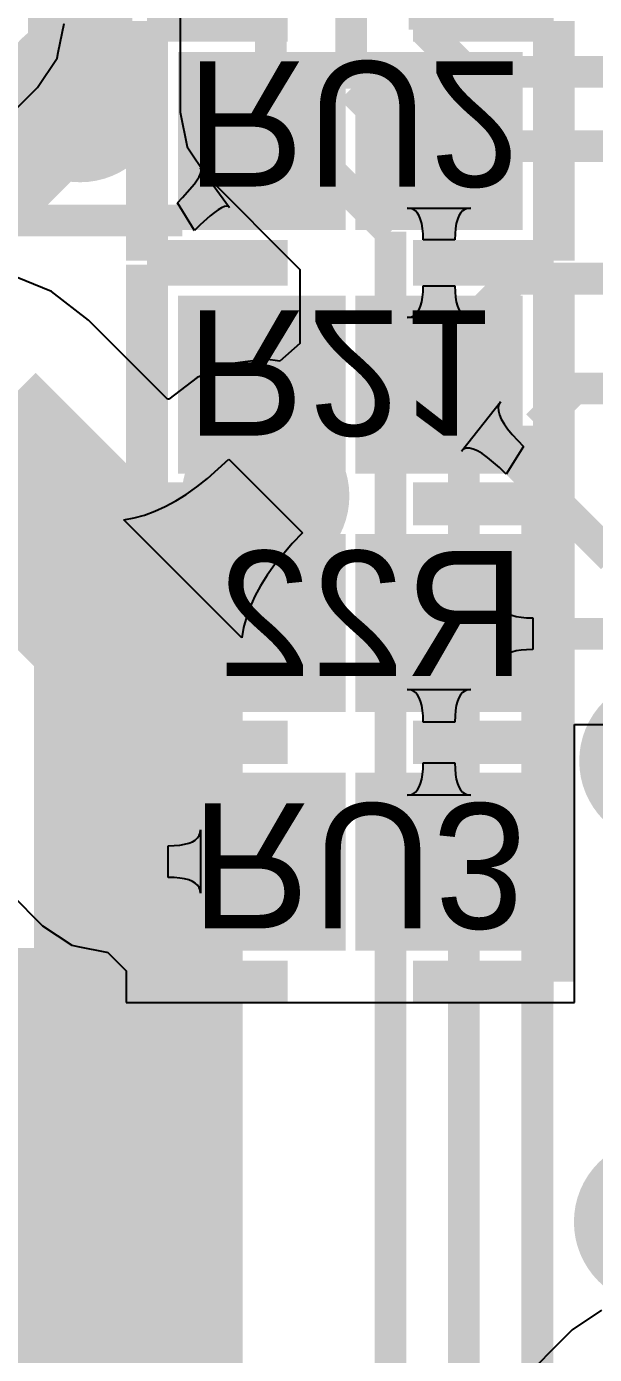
# Model space of a CAD drawing. Extents: x 40.9 to 121.6, y 83.2 to 120.
# Drawn here: x 89.66 to 92.38, y 94.11 to 100.47 of the extents above; entities that cross this region are included whole.
import ezdxf

# ---------------------------------------------------------------- set-up
doc = ezdxf.new("R2010")
doc.units = 0
for name, color, linetype in [('BOTTOMLAYER', 5, 'CONTINUOUS'), ('BOTTOMOVERLAY', 54, 'CONTINUOUS'), ('BOTTOMPASTE', 16, 'CONTINUOUS'), ('BOTTOMSOLDER', 6, 'CONTINUOUS'), ('MULTILAYER', 9, 'CONTINUOUS'), ('TOPLAYER', 1, 'CONTINUOUS'), ('TOPSOLDER', 216, 'CONTINUOUS')]:
    doc.layers.add(name, color=color, linetype=linetype)

msp = doc.modelspace()

# ---------------------------------------------------------------- linework, layer by layer
at = {"layer": 'BOTTOMLAYER'}
for p, q in [((90.464432, 99.718322), (90.477078, 99.736151)), ((90.477078, 99.736151), (90.486537, 99.751942)), ((90.486537, 99.751942), (90.492809, 99.765696)), ((90.495791, 99.787098), (90.492499, 99.794746)), ((90.492499, 99.794746), (90.632547, 99.604695)), ((90.492809, 99.765696), (90.495892, 99.777415)), ((90.495892, 99.777415), (90.495791, 99.787098)), ((90.407366, 99.65262), (90.464432, 99.718322)), ((90.381971, 99.626649), (90.407366, 99.65262)), ((90.46445, 99.494167), (90.381971, 99.626649)), ((90.607159, 99.608668), (90.593929, 99.60292)), ((90.618008, 99.61088), (90.607159, 99.608668)), ((90.626468, 99.609557), (90.618008, 99.61088)), ((90.632547, 99.604695), (90.626468, 99.609557)), ((90.539921, 99.564457), (90.491991, 99.521132)), ((90.560309, 99.580814), (90.539921, 99.564457)), ((90.57831, 99.593636), (90.560309, 99.580814)), ((90.593929, 99.60292), (90.57831, 99.593636)), ((91.498837, 99.600128), (91.484397, 99.601647)), ((91.484397, 99.601647), (91.788399, 99.601647)), ((91.511758, 99.595567), (91.498837, 99.600128)), ((91.523157, 99.587967), (91.511758, 99.595567)), ((91.533038, 99.577327), (91.523157, 99.587967)), ((91.541397, 99.563646), (91.533038, 99.577327)), ((91.548237, 99.546928), (91.541397, 99.563646)), ((91.553558, 99.527167), (91.548237, 99.546928)), ((91.724559, 99.546928), (91.719237, 99.527167)), ((91.731399, 99.563646), (91.724559, 99.546928)), ((91.739758, 99.577327), (91.731399, 99.563646)), ((91.749639, 99.587967), (91.739758, 99.577327)), ((91.761038, 99.595567), (91.749639, 99.587967)), ((91.773959, 99.600128), (91.761038, 99.595567)), ((91.788399, 99.601647), (91.773959, 99.600128)), ((90.491991, 99.521132), (90.46445, 99.494167)), ((91.557358, 99.504365), (91.553558, 99.527167)), ((91.559637, 99.478526), (91.557358, 99.504365)), ((91.560396, 99.449646), (91.559637, 99.478526)), ((91.713159, 99.478526), (91.7124, 99.449646)), ((91.715438, 99.504365), (91.713159, 99.478526)), ((91.719237, 99.527167), (91.715438, 99.504365)), ((91.7124, 99.449646), (91.560396, 99.449646)), ((91.559637, 99.200274), (91.560396, 99.229154)), ((91.560396, 99.229154), (91.7124, 99.229154)), ((91.7124, 99.229154), (91.713159, 99.200274)), ((91.553558, 99.151633), (91.557358, 99.174435)), ((91.557358, 99.174435), (91.559637, 99.200274)), ((91.713159, 99.200274), (91.715438, 99.174435)), ((91.715438, 99.174435), (91.719237, 99.151633)), ((91.523157, 99.090833), (91.533038, 99.101473)), ((91.533038, 99.101473), (91.541397, 99.115154)), ((91.541397, 99.115154), (91.548237, 99.131872)), ((91.548237, 99.131872), (91.553558, 99.151633)), ((91.719237, 99.151633), (91.724559, 99.131872)), ((91.724559, 99.131872), (91.731399, 99.115154)), ((91.731399, 99.115154), (91.739758, 99.101473)), ((91.739758, 99.101473), (91.749639, 99.090833)), ((91.484397, 99.077153), (91.498837, 99.078672)), ((91.788399, 99.077153), (91.484397, 99.077153)), ((91.498837, 99.078672), (91.511758, 99.083233)), ((91.511758, 99.083233), (91.523157, 99.090833)), ((91.749639, 99.090833), (91.761038, 99.083233)), ((91.761038, 99.083233), (91.773959, 99.078672)), ((91.773959, 99.078672), (91.788399, 99.077153)), ((91.743388, 98.436295), (91.930301, 98.673211)), ((91.923116, 98.660555), (91.919984, 98.645932)), ((91.930301, 98.673211), (91.923116, 98.660555)), ((91.919984, 98.645932), (91.920906, 98.629346)), ((91.920906, 98.629346), (91.925879, 98.610796)), ((91.925879, 98.610796), (91.934906, 98.590283)), ((91.934906, 98.590283), (91.947985, 98.567804)), ((91.947985, 98.567804), (91.965117, 98.543361)), ((91.965117, 98.543361), (91.986303, 98.516956)), ((91.986303, 98.516956), (92.040829, 98.458249)), ((91.753827, 98.445698), (91.743388, 98.436295)), ((91.766725, 98.450555), (91.753827, 98.445698)), ((91.78208, 98.450865), (91.766725, 98.450555)), ((91.79989, 98.446631), (91.78208, 98.450865)), ((91.820157, 98.437852), (91.79989, 98.446631)), ((91.842882, 98.424525), (91.820157, 98.437852)), ((91.868064, 98.406654), (91.842882, 98.424525)), ((91.925798, 98.357273), (91.868064, 98.406654)), ((92.040829, 98.458249), (91.95835, 98.325767)), ((91.95835, 98.325767), (91.925798, 98.357273)), ((91.930301, 97.409399), (91.930301, 97.713401)), ((91.930301, 97.713401), (91.931851, 97.698961)), ((91.931851, 97.698961), (91.936504, 97.68604)), ((91.936504, 97.68604), (91.944256, 97.674641)), ((91.944256, 97.674641), (91.955109, 97.66476)), ((91.955109, 97.66476), (91.969064, 97.656401)), ((91.969064, 97.656401), (91.986118, 97.649561)), ((91.986118, 97.649561), (92.006275, 97.64424)), ((92.006275, 97.64424), (92.029534, 97.64044)), ((92.029534, 97.64044), (92.055892, 97.638161)), ((92.055892, 97.638161), (92.08535, 97.637402)), ((92.08535, 97.637402), (92.08535, 97.485398)), ((91.944256, 97.448159), (91.936504, 97.43676)), ((91.955109, 97.45804), (91.944256, 97.448159)), ((91.969064, 97.466399), (91.955109, 97.45804)), ((91.986118, 97.473239), (91.969064, 97.466399)), ((92.006275, 97.47856), (91.986118, 97.473239)), ((92.029534, 97.48236), (92.006275, 97.47856)), ((92.055892, 97.484639), (92.029534, 97.48236)), ((92.08535, 97.485398), (92.055892, 97.484639)), ((91.931851, 97.423839), (91.930301, 97.409399)), ((91.936504, 97.43676), (91.931851, 97.423839)), ((91.498842, 97.291746), (91.484402, 97.293295)), ((91.484402, 97.293295), (91.788404, 97.293295)), ((91.511763, 97.287093), (91.498842, 97.291746)), ((91.523162, 97.279341), (91.511763, 97.287093)), ((91.533043, 97.268487), (91.523162, 97.279341)), ((91.541402, 97.254532), (91.533043, 97.268487)), ((91.548242, 97.237479), (91.541402, 97.254532)), ((91.731404, 97.254532), (91.724564, 97.237479)), ((91.739763, 97.268487), (91.731404, 97.254532)), ((91.749644, 97.279341), (91.739763, 97.268487)), ((91.761043, 97.287093), (91.749644, 97.279341)), ((91.773964, 97.291746), (91.761043, 97.287093)), ((91.788404, 97.293295), (91.773964, 97.291746)), ((91.553563, 97.217321), (91.548242, 97.237479)), ((91.557363, 97.194063), (91.553563, 97.217321)), ((91.559642, 97.167705), (91.557363, 97.194063)), ((91.715443, 97.194063), (91.713164, 97.167705)), ((91.719243, 97.217321), (91.715443, 97.194063)), ((91.724564, 97.237479), (91.719243, 97.217321)), ((91.560401, 97.138246), (91.559642, 97.167705)), ((91.712405, 97.138246), (91.560401, 97.138246)), ((91.713164, 97.167705), (91.712405, 97.138246)), ((92.286402, 95.7942), (92.286402, 97.127055)), ((92.286402, 97.127055), (96.025597, 97.127055)), ((91.559642, 96.913695), (91.560401, 96.943154)), ((91.560401, 96.943154), (91.712405, 96.943154)), ((91.712405, 96.943154), (91.713164, 96.913695)), ((91.553563, 96.864079), (91.557363, 96.887337)), ((91.557363, 96.887337), (91.559642, 96.913695)), ((91.713164, 96.913695), (91.715443, 96.887337)), ((91.715443, 96.887337), (91.719243, 96.864079)), ((91.523162, 96.802059), (91.533043, 96.812913)), ((91.533043, 96.812913), (91.541402, 96.826868)), ((91.541402, 96.826868), (91.548242, 96.843921)), ((91.548242, 96.843921), (91.553563, 96.864079)), ((91.719243, 96.864079), (91.724564, 96.843921)), ((91.724564, 96.843921), (91.731404, 96.826868)), ((91.731404, 96.826868), (91.739763, 96.812913)), ((91.739763, 96.812913), (91.749644, 96.802059)), ((91.484402, 96.788105), (91.498842, 96.789654)), ((91.788404, 96.788105), (91.484402, 96.788105)), ((91.498842, 96.789654), (91.511763, 96.794307)), ((91.511763, 96.794307), (91.523162, 96.802059)), ((91.749644, 96.802059), (91.761043, 96.794307)), ((91.761043, 96.794307), (91.773964, 96.789654)), ((91.773964, 96.789654), (91.788404, 96.788105)), ((90.490949, 96.606761), (90.492499, 96.621201)), ((90.492499, 96.621201), (90.492499, 96.317199)), ((90.393266, 96.54824), (90.416525, 96.55204)), ((90.416525, 96.55204), (90.436682, 96.557361)), ((90.436682, 96.557361), (90.453736, 96.564201)), ((90.453736, 96.564201), (90.467691, 96.57256)), ((90.467691, 96.57256), (90.478544, 96.582441)), ((90.478544, 96.582441), (90.486296, 96.59384)), ((90.486296, 96.59384), (90.490949, 96.606761)), ((90.337449, 96.545202), (90.366908, 96.545961)), ((90.337449, 96.393198), (90.337449, 96.545202)), ((90.366908, 96.545961), (90.393266, 96.54824)), ((90.366908, 96.392439), (90.337449, 96.393198)), ((90.393266, 96.39016), (90.366908, 96.392439)), ((90.416525, 96.38636), (90.393266, 96.39016)), ((90.436682, 96.381039), (90.416525, 96.38636)), ((90.453736, 96.374199), (90.436682, 96.381039)), ((90.467691, 96.36584), (90.453736, 96.374199)), ((90.478544, 96.355959), (90.467691, 96.36584)), ((89.583471, 96.314471), (89.735871, 96.162071)), ((90.486296, 96.34456), (90.478544, 96.355959)), ((90.490949, 96.331639), (90.486296, 96.34456)), ((90.492499, 96.317199), (90.490949, 96.331639)), ((89.735871, 96.162071), (89.876782, 96.067918)), ((89.876782, 96.067918), (89.904362, 96.062432)), ((89.904362, 96.062432), (90.042995, 96.034852)), ((90.042995, 96.034852), (90.042997, 96.03485)), ((90.042997, 96.03485), (90.043, 96.034852)), ((90.043, 96.034852), (90.046599, 96.034852)), ((90.046599, 96.034852), (90.136403, 95.945048)), ((90.136403, 95.945048), (90.136403, 95.7942)), ((90.136403, 95.7942), (92.286402, 95.7942)), ((92.415982, 94.319484), (92.275071, 94.225331)), ((92.275071, 94.225331), (91.099287, 93.049547))]:
    msp.add_line(p, q, dxfattribs=at)
for points, const_width in [([(89.916, 100.1268), (89.916, 100.9396)], 0.499999), ([(90.405402, 99.5426), (90.786402, 99.9236)], 0.152001), ([(91.636398, 99.923595), (91.636403, 99.9236)], 0.152001), ([(91.636398, 98.7552), (91.636398, 99.923595)], 0.152001), ([(89.224538, 99.5426), (90.405402, 99.5426)], 0.152001), ([(91.636398, 98.7552), (92.467199, 97.924399)], 0.152001), ([(88.076837, 97.853449), (89.801751, 97.853449)], 0.152001), ([(89.801751, 97.853449), (89.8906, 97.7646)], 0.152001), ([(89.8906, 96.6216), (89.8906, 97.7646)], 0.152001), ([(91.636398, 97.6122), (91.636403, 97.612195)], 0.152001), ([(91.636403, 97.612195), (91.687198, 97.5614)], 0.152001), ([(91.636403, 96.4692), (91.636403, 97.612195)], 0.152001), ([(91.687198, 97.5614), (96.3168, 97.5614)], 0.152001), ([(89.8906, 96.6216), (90.043, 96.4692)], 0.152001), ([(90.043, 96.4692), (90.786402, 96.4692)], 0.152001)]:
    msp.add_lwpolyline(points, dxfattribs=dict(at, const_width=const_width))
at = {"layer": 'BOTTOMLAYER', "const_width": 0.299999}
for points in [[(89.766, 100.1268, 1), (90.066, 100.1268, 1)], [(90.655, 98.2218, 1), (90.955, 98.2218, 1)]]:
    msp.add_lwpolyline(points, format="xyb", close=True, dxfattribs=at)
at = {"layer": 'BOTTOMLAYER'}
for points in [[(90.486403, 99.598599), (91.086402, 99.598599), (90.486403, 100.248601), (91.086402, 100.248601)], [(91.336404, 99.598599), (91.936402, 99.598599), (91.336404, 100.248601), (91.936402, 100.248601)], [(91.086396, 99.080201), (90.486398, 99.080201), (91.086396, 98.430199), (90.486398, 98.430199)], [(91.936397, 99.080201), (91.336398, 99.080201), (91.936397, 98.430199), (91.336398, 98.430199)], [(91.086396, 97.937201), (90.486398, 97.937201), (91.086396, 97.287199), (90.486398, 97.287199)], [(91.936397, 97.937201), (91.336398, 97.937201), (91.936397, 97.287199), (91.336398, 97.287199)], [(90.486403, 96.144199), (91.086402, 96.144199), (90.486403, 96.794201), (91.086402, 96.794201)], [(91.336404, 96.144199), (91.936402, 96.144199), (91.336404, 96.794201), (91.936402, 96.794201)], [(86.487, 93.726), (90.0684, 93.726), (86.487, 96.055393), (90.0684, 96.055393)]]:
    msp.add_solid(points, dxfattribs=at)
at = {"layer": 'BOTTOMOVERLAY', "const_width": 0.2}
for points in [[(90.236401, 99.348602), (90.236401, 100.498603)], [(90.236401, 100.498603), (90.911401, 100.498603)], [(91.511399, 100.498603), (92.186399, 100.498603)], [(92.186399, 99.348602), (92.186399, 100.498603)], [(90.236401, 99.348602), (90.911401, 99.348602)], [(90.236401, 98.180197), (90.236401, 99.330198)], [(90.236401, 99.330198), (90.911401, 99.330198)], [(91.511399, 99.348602), (92.186399, 99.348602)], [(91.511399, 99.330198), (92.186399, 99.330198)], [(92.186399, 98.180197), (92.186399, 99.330198)], [(90.236401, 97.037197), (90.236401, 98.187198)], [(90.236401, 98.187198), (90.911401, 98.187198)], [(90.236401, 98.180197), (90.911401, 98.180197)], [(91.511399, 98.187198), (92.186399, 98.187198)], [(91.511399, 98.180197), (92.186399, 98.180197)], [(92.186399, 97.037197), (92.186399, 98.187198)], [(90.236401, 97.044203), (90.911401, 97.044203)], [(90.236401, 95.894202), (90.236401, 97.044203)], [(90.236401, 97.037197), (90.911401, 97.037197)], [(91.511399, 97.044203), (92.186399, 97.044203)], [(91.511399, 97.037197), (92.186399, 97.037197)], [(92.186399, 95.894202), (92.186399, 97.044203)], [(90.236401, 95.894202), (90.911401, 95.894202)], [(91.511399, 95.894202), (92.186399, 95.894202)]]:
    msp.add_lwpolyline(points, dxfattribs=at)
at = {"layer": 'BOTTOMPASTE'}
for points in [[(90.486403, 99.598599), (91.086402, 99.598599), (90.486403, 100.248601), (91.086402, 100.248601)], [(91.336404, 99.598599), (91.936402, 99.598599), (91.336404, 100.248601), (91.936402, 100.248601)], [(91.086396, 99.080201), (90.486398, 99.080201), (91.086396, 98.430199), (90.486398, 98.430199)], [(91.936397, 99.080201), (91.336398, 99.080201), (91.936397, 98.430199), (91.336398, 98.430199)], [(91.086396, 97.937201), (90.486398, 97.937201), (91.086396, 97.287199), (90.486398, 97.287199)], [(91.936397, 97.937201), (91.336398, 97.937201), (91.936397, 97.287199), (91.336398, 97.287199)], [(90.486403, 96.144199), (91.086402, 96.144199), (90.486403, 96.794201), (91.086402, 96.794201)], [(91.336404, 96.144199), (91.936402, 96.144199), (91.336404, 96.794201), (91.936402, 96.794201)]]:
    msp.add_solid(points, dxfattribs=at)
at = {"layer": 'BOTTOMSOLDER', "const_width": 0.401599}
for points in [[(89.7152, 100.1268, 1), (90.1168, 100.1268, 1)], [(90.6042, 98.2218, 1), (91.0058, 98.2218, 1)], [(92.5092, 96.9518, 1), (92.9108, 96.9518, 1)], [(92.4838, 94.742, 1), (92.8854, 94.742, 1)]]:
    msp.add_lwpolyline(points, format="xyb", close=True, dxfattribs=at)
at = {"layer": 'BOTTOMSOLDER'}
for points in [[(90.384803, 99.496999), (91.188002, 99.496999), (90.384803, 100.350201), (91.188002, 100.350201)], [(91.234804, 99.496999), (92.038002, 99.496999), (91.234804, 100.350201), (92.038002, 100.350201)], [(91.187996, 99.181801), (90.384798, 99.181801), (91.187996, 98.328599), (90.384798, 98.328599)], [(92.037997, 99.181801), (91.234798, 99.181801), (92.037997, 98.328599), (91.234798, 98.328599)], [(91.187996, 98.038801), (90.384798, 98.038801), (91.187996, 97.185599), (90.384798, 97.185599)], [(92.037997, 98.038801), (91.234798, 98.038801), (92.037997, 97.185599), (91.234798, 97.185599)], [(90.384803, 96.042599), (91.188002, 96.042599), (90.384803, 96.895801), (91.188002, 96.895801)], [(91.234804, 96.042599), (92.038002, 96.042599), (91.234804, 96.895801), (92.038002, 96.895801)]]:
    msp.add_solid(points, dxfattribs=at)
at = {"layer": 'MULTILAYER', "const_width": 0.299999}
for points in [[(89.766, 100.1268, 1), (90.066, 100.1268, 1)], [(90.655, 98.2218, 1), (90.955, 98.2218, 1)]]:
    msp.add_lwpolyline(points, format="xyb", close=True, dxfattribs=at)
at = {"layer": 'TOPLAYER'}
for p, q in [((90.396055, 100.708455), (90.396055, 100.060798)), ((89.811032, 100.347498), (89.838611, 100.486136)), ((89.711393, 100.179007), (89.805546, 100.319919)), ((89.805546, 100.319919), (89.811032, 100.347498)), ((89.428256, 99.895871), (89.711393, 100.179007)), ((90.396055, 100.060798), (90.429118, 99.89458)), ((90.429118, 99.89458), (90.523271, 99.753669)), ((90.523271, 99.753669), (90.969252, 99.307691)), ((89.77787, 99.200871), (89.571096, 99.28652)), ((90.969252, 99.307691), (90.969252, 98.952093)), ((89.955428, 99.064625), (89.77787, 99.200871)), ((90.335085, 98.684969), (89.955428, 99.064625)), ((90.969252, 98.952093), (90.873765, 98.868354)), ((90.635315, 98.855068), (90.477198, 98.789571)), ((90.805, 98.877407), (90.635315, 98.855068)), ((90.873765, 98.868354), (90.805, 98.877407)), ((90.477198, 98.789571), (90.34142, 98.685383)), ((90.34142, 98.685383), (90.335085, 98.684969)), ((90.526116, 98.304947), (90.628224, 98.398576)), ((90.526116, 98.304947), (90.628224, 98.398576)), ((90.628224, 98.398576), (90.981776, 98.045024)), ((90.628224, 98.398576), (90.981776, 98.045024)), ((90.475333, 98.264762), (90.526116, 98.304947)), ((90.475333, 98.264762), (90.526116, 98.304947)), ((90.374307, 98.197647), (90.424729, 98.228993)), ((90.374307, 98.197647), (90.424729, 98.228993)), ((90.424729, 98.228993), (90.475333, 98.264762)), ((90.424729, 98.228993), (90.475333, 98.264762)), ((90.224122, 98.130124), (90.274003, 98.148214)), ((90.224122, 98.130124), (90.274003, 98.148214)), ((90.274003, 98.148214), (90.324066, 98.170721)), ((90.274003, 98.148214), (90.324066, 98.170721)), ((90.324066, 98.170721), (90.374307, 98.197647)), ((90.324066, 98.170721), (90.374307, 98.197647)), ((90.124902, 98.107205), (90.174422, 98.116456)), ((90.124902, 98.107205), (90.174422, 98.116456)), ((90.690405, 97.541702), (90.124902, 98.107205)), ((90.690405, 97.541702), (90.124902, 98.107205)), ((90.174422, 98.116456), (90.224122, 98.130124)), ((90.174422, 98.116456), (90.224122, 98.130124)), ((90.981776, 98.045024), (90.932752, 97.993878)), ((90.981776, 98.045024), (90.932752, 97.993878)), ((90.932752, 97.993878), (90.847962, 97.892133)), ((90.932752, 97.993878), (90.847962, 97.892133)), ((90.847962, 97.892133), (90.812193, 97.841529)), ((90.847962, 97.892133), (90.812193, 97.841529)), ((90.812193, 97.841529), (90.780847, 97.791107)), ((90.812193, 97.841529), (90.780847, 97.791107)), ((90.780847, 97.791107), (90.753921, 97.740866)), ((90.780847, 97.791107), (90.753921, 97.740866)), ((90.753921, 97.740866), (90.731414, 97.690803)), ((90.753921, 97.740866), (90.731414, 97.690803)), ((90.713324, 97.640922), (90.699656, 97.591222)), ((90.713324, 97.640922), (90.699656, 97.591222)), ((90.731414, 97.690803), (90.713324, 97.640922)), ((90.731414, 97.690803), (90.713324, 97.640922)), ((90.699656, 97.591222), (90.690405, 97.541702)), ((90.699656, 97.591222), (90.690405, 97.541702))]:
    msp.add_line(p, q, dxfattribs=at)
for points, const_width in [([(91.567, 100.457), (91.567, 101.9556)], 0.152001), ([(91.214999, 100.174001), (91.214999, 101.520201)], 0.152001), ([(90.8304, 100.060798), (90.8304, 100.9904)], 0.152001), ([(91.567, 100.457), (91.7702, 100.2538)], 0.152001), ([(89.408, 99.6188), (89.916, 100.1268)], 0.499999), ([(91.7702, 100.2538), (95.0722, 100.2538)], 0.152001), ([(91.214999, 100.174001), (91.4908, 99.8982)], 0.152001), ([(90.8304, 100.060798), (91.403597, 99.487601)], 0.152001), ([(91.4908, 99.8982), (95.227521, 99.8982)], 0.152001), ([(91.403597, 86.120397), (91.403597, 99.487601)], 0.152001), ([(91.755598, 99.019998), (91.9988, 99.2632)], 0.152001), ([(91.9988, 99.2632), (93.3958, 99.2632)], 0.152001), ([(91.755598, 85.307802), (91.755598, 99.019998)], 0.152001), ([(80.9498, 98.458398), (89.349202, 98.458398)], 1.000001), ([(89.349202, 98.458398), (90.1954, 97.6122)], 1.000001), ([(92.107598, 98.559198), (92.285599, 98.737199)], 0.152001), ([(92.285599, 98.737199), (93.657199, 98.737199)], 0.152001), ([(92.107598, 85.540002), (92.107598, 98.559198)], 0.152001), ([(90.1954, 97.6122), (90.805, 98.2218)], 0.499999), ([(90.1954, 90.1446), (90.1954, 97.6122)], 1.000001)]:
    msp.add_lwpolyline(points, dxfattribs=dict(at, const_width=const_width))
at = {"layer": 'TOPLAYER', "const_width": 0.299999}
for points in [[(89.766, 100.1268, 1), (90.066, 100.1268, 1)], [(90.655, 98.2218, 1), (90.955, 98.2218, 1)]]:
    msp.add_lwpolyline(points, format="xyb", close=True, dxfattribs=at)
at = {"layer": 'TOPSOLDER', "const_width": 0.401599}
for points in [[(89.7152, 100.1268, 1), (90.1168, 100.1268, 1)], [(90.6042, 98.2218, 1), (91.0058, 98.2218, 1)], [(92.5092, 96.9518, 1), (92.9108, 96.9518, 1)], [(92.4838, 94.742, 1), (92.8854, 94.742, 1)]]:
    msp.add_lwpolyline(points, format="xyb", close=True, dxfattribs=at)

# ---------------------------------------------------------------- texts
at = {"layer": 'BOTTOMOVERLAY', "text_generation_flag": 2}
for s, p in [('RU2', (90.424, 100.3046)), ('R21', (90.424, 99.1108)), ('RU3', (90.4494, 96.7486))]:
    msp.add_text(s, height=0.599999, rotation=180, dxfattribs=at).set_placement(p)
msp.add_text('R22', height=0.599999, dxfattribs=at).set_placement((92.0496, 97.3582))

doc.saveas('drawing.dxf')
